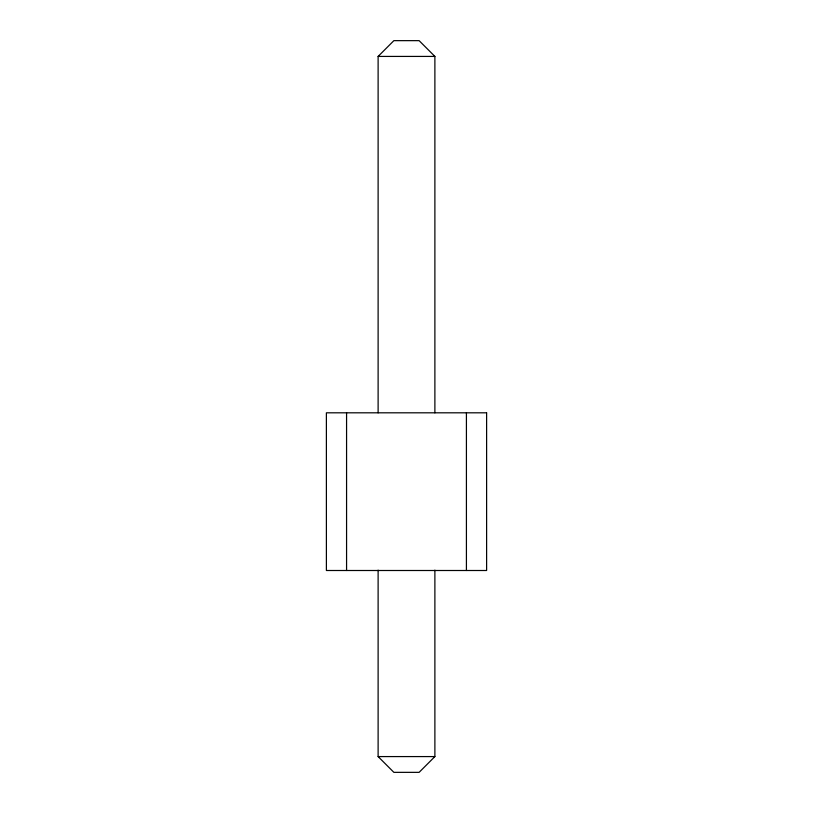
<?xml version="1.0" encoding="UTF-8"?>
<svg xmlns="http://www.w3.org/2000/svg" width="813" height="813" viewBox="0 0 813 813"><rect width="100%" height="100%" fill="white"/><g stroke="black" fill="none" stroke-linecap="round" stroke-linejoin="round"><path stroke-width="1.22" d="M378.116 412.841L378.116 56.422L393.878 40.65L419.112 40.65L434.884 56.422L434.884 412.841M434.884 570.126L434.884 756.578L419.112 772.35L393.878 772.35L378.116 756.578L378.116 570.126M378.116 56.422L434.884 56.422M378.116 756.578L434.884 756.578M466.418 412.811L466.418 570.502M346.572 412.811L346.572 570.502M486.611 412.811L326.389 412.811L326.399 570.502L486.611 570.502L486.611 412.811"/></g></svg>
